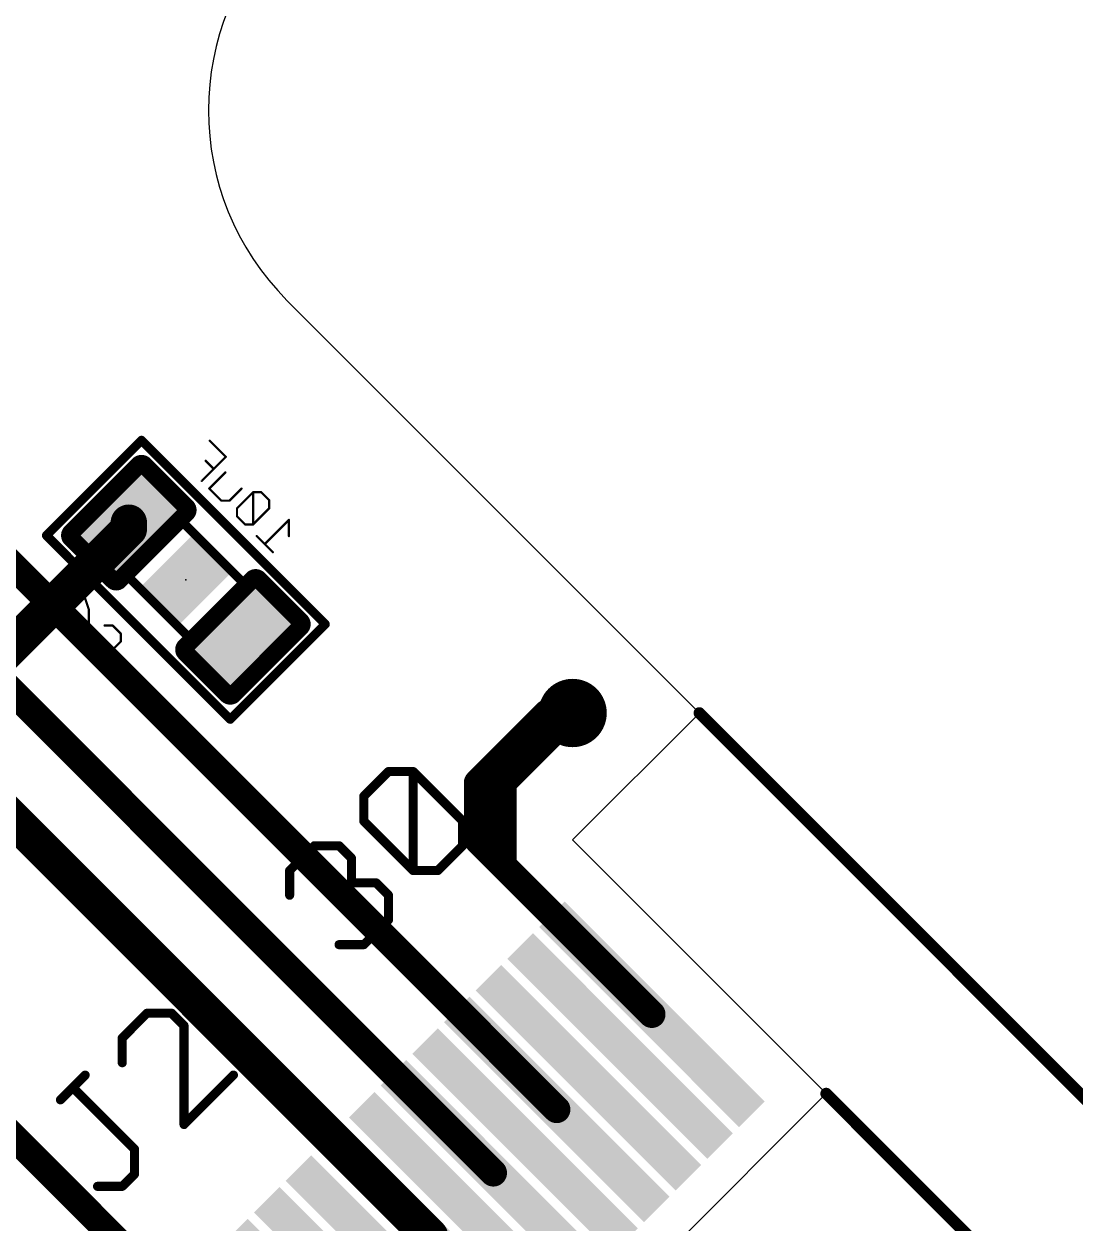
# Model space of a CAD drawing. Extents: x -76 to 580, y -41 to 95.
# Drawn here: x -0.82 to 10.91, y 1.73 to 15.11 of the extents above; entities that cross this region are included whole.
import ezdxf

# ---------------------------------------------------------------- set-up
doc = ezdxf.new("R2010")
doc.units = 0
for name, color, linetype in [('1', 22, 'CONTINUOUS'), ('16', 175, 'CONTINUOUS'), ('18', 82, 'CONTINUOUS'), ('20', 7, 'CONTINUOUS'), ('21', 32, 'CONTINUOUS'), ('24', 7, 'CONTINUOUS'), ('25', 253, 'CONTINUOUS'), ('26', 253, 'CONTINUOUS'), ('28', 253, 'CONTINUOUS'), ('29', 253, 'CONTINUOUS'), ('30', 253, 'CONTINUOUS'), ('31', 253, 'CONTINUOUS'), ('32', 253, 'CONTINUOUS'), ('36', 253, 'CONTINUOUS'), ('40', 175, 'CONTINUOUS'), ('44', 253, 'CONTINUOUS'), ('47', 253, 'CONTINUOUS'), ('52', 253, 'CONTINUOUS')]:
    doc.layers.add(name, color=color, linetype=linetype)

# ---------------------------------------------------------------- blocks, each defined once
blk = doc.blocks.new('RECT')
blk.add_solid([(-0.5, -0.5), (0.5, -0.5), (-0.5, 0.5), (0.5, 0.5)])
blk = doc.blocks.new('RECT128000X192000R30')
at = {"const_width": 0.12}
blk.add_lwpolyline([(0.34, -0.48), (0.34, 0.48, 0.4142), (0.28, 0.54), (-0.28, 0.54, 0.4142), (-0.34, 0.48), (-0.34, -0.48, 0.4142), (-0.28, -0.54), (0.28, -0.54, 0.4142)], format="xyb", close=True, dxfattribs=at)
blk.add_solid([(-0.3054, -0.5054), (0.3054, -0.5054), (-0.3054, 0.5054), (0.3054, 0.5054)])
blk = doc.blocks.new('RECT152384X216384R30')
at = {"const_width": 0.1429}
blk.add_lwpolyline([(0.4048, -0.5333), (0.4048, 0.5333, 0.4142), (0.3333, 0.6048), (-0.3333, 0.6048, 0.4142), (-0.4048, 0.5333), (-0.4048, -0.5333, 0.4142), (-0.3333, -0.6048), (0.3333, -0.6048, 0.4142)], format="xyb", close=True, dxfattribs=at)
blk.add_solid([(-0.3587, -0.5587), (0.3587, -0.5587), (-0.3587, 0.5587), (0.3587, 0.5587)])
blk = doc.blocks.new('ROUNDV')
at = {"const_width": 0.5}
blk.add_lwpolyline([(0, -0.25, 1), (0, 0.25, 1), (0, -0.25)], format="xyb", dxfattribs=at)

msp = doc.modelspace()

# ---------------------------------------------------------------- linework, layer by layer
at = {"layer": '1'}
for points, const_width in [([(-3.1113, 11.243), (5.1265, 3.0052)], 0.3048), ([(4.4194, 2.2981), (-3.9598, 10.6773)], 0.3048), ([(4.2426, 6.6468), (5.0205, 7.4246)], 0.3048), ([(4.5255, 6.6468), (5.3033, 7.4246)], 0.3048), ([(5.0205, 7.4246), (5.3033, 7.4246)], 0.3048), ([(3.7123, 1.591), (-1.5203, 6.8236)], 0.4064), ([(4.2426, 6.0104), (4.2426, 6.6468)], 0.3048), ([(4.5255, 5.7276), (4.5255, 6.6468)], 0.3048), ([(6.1872, 4.0659), (4.2426, 6.0104)], 0.3048), ([(6.1872, 4.0659), (4.5255, 5.7276)], 0.3048), ([(1.9445, -0.1768), (-1.5415, 3.3093)], 0.3048)]:
    msp.add_lwpolyline(points, dxfattribs=dict(at, const_width=const_width))
for points, const_width in [([(5.0205, 7.5008, 1), (5.0205, 7.3484)], 0.1524), ([(5.0743, 7.3707, 1), (4.9666, 7.4785)], 0.1524), ([(5.3572, 7.3707, 1), (5.2494, 7.4785)], 0.1524), ([(5.3033, 7.3484, 1), (5.3033, 7.5008)], 0.1524), ([(4.3188, 6.6468, 1), (4.1664, 6.6468)], 0.1524), ([(4.1888, 6.7007, 1), (4.2965, 6.5929)], 0.1524), ([(4.6017, 6.6468, 1), (4.4493, 6.6468)], 0.1524), ([(4.4716, 6.7007, 1), (4.5794, 6.5929)], 0.1524), ([(4.2965, 6.0643, 1), (4.1888, 5.9565)], 0.1524), ([(4.1664, 6.0104, 1), (4.3188, 6.0104)], 0.1524), ([(4.5794, 5.7814, 1), (4.4716, 5.6737)], 0.1524), ([(4.4493, 5.7276, 1), (4.6017, 5.7276)], 0.1524), ([(6.1333, 4.012, 1), (6.2411, 4.1197)], 0.1524), ([(6.1333, 4.012, 1), (6.2411, 4.1197)], 0.1524), ([(5.0726, 2.9513, 1), (5.1804, 3.0591)], 0.1524), ([(4.3655, 2.2442, 1), (4.4733, 2.352)], 0.1524), ([(3.6405, 1.5191, 1), (3.7842, 1.6628)], 0.2032)]:
    msp.add_lwpolyline(points, format="xyb", dxfattribs=dict(at, const_width=const_width))
at = {"layer": '16', "const_width": 0.4064}
for points in [[(0.3536, 9.4752), (-1.9092, 7.2125)], [(0.3536, 9.5459), (0.3536, 9.4752)]]:
    msp.add_lwpolyline(points, dxfattribs=at)
at = {"layer": '16', "const_width": 0.2032}
for points in [[(0.4552, 9.5459, 1), (0.252, 9.5459)], [(0.4254, 9.4034, 1), (0.2817, 9.5471)], [(0.252, 9.4752, 1), (0.4552, 9.4752)]]:
    msp.add_lwpolyline(points, format="xyb", dxfattribs=at)
at = {"layer": '20'}
for p, q in [((2.1213, 12.0208), (6.7175, 7.4246)), ((6.7175, 7.4246), (5.3033, 6.0104)), ((5.3033, 6.0104), (8.1317, 3.182)), ((8.1317, 3.182), (-3.182, -8.1317))]:
    msp.add_line(p, q, dxfattribs=at)
msp.add_arc((4.2426, 14.1421), 3, 135, 225, dxfattribs=at)
at = {"layer": '21', "const_width": 0.1016}
for points in [[(2.9742, 6.4958), (3.2498, 6.7715)], [(3.2498, 6.7715), (3.5254, 6.7715)], [(3.5254, 6.7715), (4.0767, 6.2202)], [(3.5254, 5.6689), (3.5254, 6.7715)], [(2.9742, 6.2202), (2.9742, 6.4958)], [(3.5254, 5.6689), (2.9742, 6.2202)], [(4.0767, 6.2202), (4.0767, 5.9446)], [(2.1473, 5.6689), (2.4229, 5.9446)], [(2.4229, 5.9446), (2.6985, 5.9446)], [(2.6985, 5.9446), (2.8363, 5.8068)], [(4.0767, 5.9446), (3.801, 5.6689)], [(2.8363, 5.8068), (2.8363, 5.5311)], [(2.1473, 5.3933), (2.1473, 5.6689)], [(3.801, 5.6689), (3.5254, 5.6689)], [(2.8363, 5.5311), (2.6985, 5.3933)], [(2.8363, 5.5311), (3.112, 5.5311)], [(3.112, 5.5311), (3.2498, 5.3933)], [(3.2498, 5.3933), (3.2498, 5.1177)], [(3.2498, 5.1177), (2.9742, 4.8421)], [(2.9742, 4.8421), (2.6985, 4.8421)]]:
    msp.add_lwpolyline(points, dxfattribs=at)
at = {"layer": '21', "const_width": 0.0508}
for points in [[(3.2498, 6.7969, 1), (3.2498, 6.7461)], [(3.2677, 6.7535, 1), (3.2318, 6.7894)], [(3.5508, 6.7715, 1), (3.5, 6.7715)], [(3.5434, 6.7894, 1), (3.5075, 6.7535)], [(3.5254, 6.7461, 1), (3.5254, 6.7969)], [(2.9996, 6.4958, 1), (2.9488, 6.4958)], [(2.9562, 6.5138, 1), (2.9921, 6.4779)], [(2.9921, 6.2382, 1), (2.9562, 6.2022)], [(2.9488, 6.2202, 1), (2.9996, 6.2202)], [(4.1021, 6.2202, 1), (4.0513, 6.2202)], [(4.0587, 6.2022, 1), (4.0946, 6.2382)], [(2.4229, 5.97, 1), (2.4229, 5.9192)], [(2.4409, 5.9266, 1), (2.4049, 5.9625)], [(2.7165, 5.9625, 1), (2.6806, 5.9266)], [(2.6985, 5.9192, 1), (2.6985, 5.97)], [(4.0513, 5.9446, 1), (4.1021, 5.9446)], [(4.0946, 5.9266, 1), (4.0587, 5.9625)], [(2.8617, 5.8068, 1), (2.8109, 5.8068)], [(2.8184, 5.7888, 1), (2.8543, 5.8247)], [(2.1727, 5.6689, 1), (2.1219, 5.6689)], [(2.1293, 5.6869, 1), (2.1652, 5.651)], [(3.5254, 5.6943, 1), (3.5254, 5.6435)], [(3.5, 5.6689, 1), (3.5508, 5.6689)], [(3.5075, 5.651, 1), (3.5434, 5.6869)], [(3.7831, 5.6869, 1), (3.819, 5.651)], [(3.801, 5.6435, 1), (3.801, 5.6943)], [(2.8363, 5.5565, 1), (2.8363, 5.5057)], [(2.8109, 5.5311, 1), (2.8617, 5.5311)], [(2.8543, 5.5132, 1), (2.8184, 5.5491)], [(3.1299, 5.5491, 1), (3.094, 5.5132)], [(3.112, 5.5057, 1), (3.112, 5.5565)], [(2.1219, 5.3933, 1), (2.1727, 5.3933)], [(2.6806, 5.4113, 1), (2.7165, 5.3753)], [(3.2752, 5.3933, 1), (3.2244, 5.3933)], [(3.2318, 5.3753, 1), (3.2677, 5.4113)], [(3.2244, 5.1177, 1), (3.2752, 5.1177)], [(3.2677, 5.0997, 1), (3.2318, 5.1356)], [(2.6985, 4.8675, 1), (2.6985, 4.8167)], [(2.9562, 4.86, 1), (2.9921, 4.8241)], [(2.9742, 4.8167, 1), (2.9742, 4.8675)]]:
    msp.add_lwpolyline(points, format="xyb", dxfattribs=at)
at = {"layer": '24'}
msp.add_point((0.9899, 8.9095), dxfattribs=at)
at = {"layer": '25', "const_width": 0.1016}
for points in [[(0.5557, 4.0774), (0.2801, 3.8017)], [(0.8313, 4.0774), (0.5557, 4.0774)], [(0.9692, 3.9396), (0.8313, 4.0774)], [(0.9692, 2.837), (0.9692, 3.9396)], [(0.2801, 3.8017), (0.2801, 3.5261)], [(-0.409, 3.1127), (-0.1334, 3.3883)], [(1.5204, 3.3883), (0.9692, 2.837)], [(0.4179, 2.5614), (-0.2712, 3.2505)], [(0.4179, 2.2858), (0.4179, 2.5614)], [(0.2801, 2.148), (0.4179, 2.2858)], [(0.0045, 2.148), (0.2801, 2.148)]]:
    msp.add_lwpolyline(points, dxfattribs=at)
at = {"layer": '25', "const_width": 0.0508}
for points in [[(0.5557, 4.1028, 1), (0.5557, 4.052)], [(0.5737, 4.0594, 1), (0.5377, 4.0953)], [(0.8493, 4.0953, 1), (0.8134, 4.0594)], [(0.8313, 4.052, 1), (0.8313, 4.1028)], [(0.9946, 3.9396, 1), (0.9438, 3.9396)], [(0.9512, 3.9216, 1), (0.9871, 3.9575)], [(0.3055, 3.8017, 1), (0.2547, 3.8017)], [(0.2621, 3.8197, 1), (0.298, 3.7838)], [(0.2547, 3.5261, 1), (0.3055, 3.5261)], [(-0.1154, 3.3703, 1), (-0.1513, 3.4063)], [(1.5384, 3.3703, 1), (1.5025, 3.4063)], [(-0.2532, 3.2685, 1), (-0.2891, 3.2325)], [(-0.427, 3.1306, 1), (-0.391, 3.0947)], [(0.9512, 2.855, 1), (0.9871, 2.8191)], [(0.9438, 2.837, 1), (0.9946, 2.837)], [(0.4433, 2.5614, 1), (0.3925, 2.5614)], [(0.3999, 2.5435, 1), (0.4359, 2.5794)], [(0.3925, 2.2858, 1), (0.4433, 2.2858)], [(0.4359, 2.2678, 1), (0.3999, 2.3037)], [(0.0045, 2.1734, 1), (0.0045, 2.1226)], [(0.2621, 2.1659, 1), (0.298, 2.13)], [(0.2801, 2.1226, 1), (0.2801, 2.1734)]]:
    msp.add_lwpolyline(points, format="xyb", dxfattribs=at)
at = {"layer": '26', "const_width": 0.0254}
for points in [[(-0.1362, 8.7093), (-0.0912, 8.5745)], [(-0.0912, 8.5745), (-0.0912, 8.3947)], [(-0.3609, 8.4846), (-0.3159, 8.5296)], [(-0.3609, 8.3947), (-0.3609, 8.4846)], [(-0.3159, 8.5296), (-0.2261, 8.5296)], [(-0.2261, 8.5296), (-0.0912, 8.3947)], [(-0.271, 8.3049), (-0.3609, 8.3947)], [(-0.1811, 8.3049), (-0.271, 8.3049)], [(-0.0912, 8.3947), (-0.1811, 8.3049)], [(0.0835, 8.3998), (0.1734, 8.3998)], [(0.1734, 8.3998), (0.2632, 8.3099)], [(0.2632, 8.3099), (0.2632, 8.22)], [(-0.0963, 8.1301), (-0.0963, 8.22)], [(0.2632, 8.22), (0.0835, 8.0403)], [(-0.0064, 8.0403), (-0.0963, 8.1301)], [(0.0835, 8.0403), (-0.0064, 8.0403)]]:
    msp.add_lwpolyline(points, dxfattribs=at)
at = {"layer": '26', "const_width": 0.0127}
for points in [[(-0.1302, 8.7113, 1), (-0.1422, 8.7073)], [(-0.0849, 8.5745, 1), (-0.0976, 8.5745)], [(-0.0973, 8.5725, 1), (-0.0852, 8.5765)], [(-0.3545, 8.4846, 1), (-0.3672, 8.4846)], [(-0.3654, 8.4891, 1), (-0.3564, 8.4801)], [(-0.3159, 8.5359, 1), (-0.3159, 8.5232)], [(-0.3114, 8.5251, 1), (-0.3204, 8.534)], [(-0.2216, 8.534, 1), (-0.2305, 8.5251)], [(-0.2261, 8.5232, 1), (-0.2261, 8.5359)], [(-0.3564, 8.3992, 1), (-0.3654, 8.3902)], [(-0.3672, 8.3947, 1), (-0.3545, 8.3947)], [(-0.271, 8.3112, 1), (-0.271, 8.2985)], [(-0.2755, 8.3004, 1), (-0.2665, 8.3093)], [(-0.1856, 8.3093, 1), (-0.1766, 8.3004)], [(-0.1811, 8.2985, 1), (-0.1811, 8.3112)], [(-0.0976, 8.3947, 1), (-0.0849, 8.3947)], [(-0.0868, 8.3902, 1), (-0.0957, 8.3992)], [(-0.0957, 8.3902, 1), (-0.0868, 8.3992)], [(0.0835, 8.4061, 1), (0.0835, 8.3934)], [(0.1779, 8.4043, 1), (0.1689, 8.3953)], [(0.1734, 8.3934, 1), (0.1734, 8.4061)], [(0.2696, 8.3099, 1), (0.2569, 8.3099)], [(0.2588, 8.3054, 1), (0.2677, 8.3144)], [(-0.0899, 8.22, 1), (-0.1026, 8.22)], [(0.2569, 8.22, 1), (0.2696, 8.22)], [(0.2677, 8.2155, 1), (0.2588, 8.2245)], [(-0.0918, 8.1346, 1), (-0.1008, 8.1256)], [(-0.1026, 8.1301, 1), (-0.0899, 8.1301)], [(-0.0064, 8.0466, 1), (-0.0064, 8.0339)], [(-0.0109, 8.0358, 1), (-0.0019, 8.0447)], [(0.079, 8.0447, 1), (0.088, 8.0358)], [(0.0835, 8.0339, 1), (0.0835, 8.0466)]]:
    msp.add_lwpolyline(points, format="xyb", dxfattribs=at)
at = {"layer": '28', "const_width": 0.0254}
for points in [[(1.4355, 10.2807), (1.2558, 10.4605)], [(1.1659, 10.0111), (1.4355, 10.2807)], [(1.3007, 10.1459), (1.2108, 10.2358)], [(1.2507, 9.9262), (1.4305, 10.106)], [(1.3856, 9.7914), (1.2507, 9.9262)], [(1.6103, 9.9262), (1.4754, 9.7914)], [(1.4754, 9.7914), (1.3856, 9.7914)], [(1.74, 9.8863), (1.5603, 9.7065)], [(1.8299, 9.8863), (1.74, 9.8863)], [(1.74, 9.5268), (1.74, 9.8863)], [(1.9198, 9.7964), (1.8299, 9.8863)], [(1.9198, 9.7065), (1.9198, 9.7964)], [(1.5603, 9.7065), (1.5603, 9.6167)], [(1.74, 9.5268), (1.9198, 9.7065)], [(1.5603, 9.6167), (1.6502, 9.5268)], [(1.6502, 9.5268), (1.74, 9.5268)], [(2.1395, 9.5768), (1.8698, 9.3071)], [(2.1395, 9.397), (2.1395, 9.5768)], [(1.9597, 9.2172), (1.7799, 9.397)]]:
    msp.add_lwpolyline(points, dxfattribs=at)
at = {"layer": '28', "const_width": 0.0127}
for points in [[(1.2603, 10.4649, 1), (1.2513, 10.456)], [(1.2153, 10.2402, 1), (1.2063, 10.2313)], [(1.44, 10.2762, 1), (1.431, 10.2852)], [(1.431, 10.2762, 1), (1.44, 10.2852)], [(1.2962, 10.1414, 1), (1.3052, 10.1504)], [(1.435, 10.1015, 1), (1.426, 10.1105)], [(1.1614, 10.0155, 1), (1.1704, 10.0066)], [(1.2552, 9.9307, 1), (1.2462, 9.9217)], [(1.2462, 9.9307, 1), (1.2552, 9.9217)], [(1.6147, 9.9217, 1), (1.6058, 9.9307)], [(1.3856, 9.7977, 1), (1.3856, 9.785)], [(1.3811, 9.7869, 1), (1.39, 9.7959)], [(1.4709, 9.7959, 1), (1.4799, 9.7869)], [(1.4754, 9.785, 1), (1.4754, 9.7977)], [(1.74, 9.8927, 1), (1.74, 9.88)], [(1.7464, 9.8863, 1), (1.7337, 9.8863)], [(1.7445, 9.8818, 1), (1.7355, 9.8908)], [(1.8344, 9.8908, 1), (1.8254, 9.8818)], [(1.8299, 9.88, 1), (1.8299, 9.8927)], [(1.9261, 9.7964, 1), (1.9134, 9.7964)], [(1.9153, 9.7919, 1), (1.9243, 9.8009)], [(1.5666, 9.7065, 1), (1.5539, 9.7065)], [(1.5558, 9.711, 1), (1.5648, 9.7021)], [(1.9134, 9.7065, 1), (1.9261, 9.7065)], [(1.9243, 9.7021, 1), (1.9153, 9.711)], [(1.5539, 9.6167, 1), (1.5666, 9.6167)], [(1.5648, 9.6212, 1), (1.5558, 9.6122)], [(1.6502, 9.5331, 1), (1.6502, 9.5204)], [(1.6457, 9.5223, 1), (1.6546, 9.5313)], [(1.7355, 9.5313, 1), (1.7445, 9.5223)], [(1.7337, 9.5268, 1), (1.7464, 9.5268)], [(1.74, 9.5204, 1), (1.74, 9.5331)], [(2.1458, 9.5768, 1), (2.1331, 9.5768)], [(2.144, 9.5723, 1), (2.135, 9.5813)], [(1.7844, 9.4015, 1), (1.7755, 9.3925)], [(2.1331, 9.397, 1), (2.1458, 9.397)], [(1.8653, 9.3116, 1), (1.8743, 9.3026)], [(1.9552, 9.2128, 1), (1.9642, 9.2217)]]:
    msp.add_lwpolyline(points, format="xyb", dxfattribs=at)
at = {"layer": '40', "const_width": 0.1}
for points in [[(-0.5657, 9.4045), (0.495, 10.4652)], [(0.495, 10.4652), (2.5456, 8.4146)], [(1.4849, 7.3539), (-0.5657, 9.4045)], [(2.5456, 8.4146), (1.4849, 7.3539)]]:
    msp.add_lwpolyline(points, dxfattribs=at)
at = {"layer": '40', "const_width": 0.05}
for points in [[(0.5127, 10.4829, 1), (0.4773, 10.4475)], [(0.5127, 10.4475, 1), (0.4773, 10.4829)], [(-0.548, 9.4222, 1), (-0.5834, 9.3868)], [(-0.5834, 9.4222, 1), (-0.548, 9.3868)], [(2.5633, 8.3969, 1), (2.5279, 8.4322)], [(2.5279, 8.3969, 1), (2.5633, 8.4322)], [(1.4672, 7.3716, 1), (1.5026, 7.3362)], [(1.4672, 7.3362, 1), (1.5026, 7.3716)]]:
    msp.add_lwpolyline(points, format="xyb", dxfattribs=at)
at = {"layer": '44'}
msp.add_circle((5.3033, 7.4246), 0.127, dxfattribs=at)
at = {"layer": '47', "const_width": 0.13}
for points in [[(6.7175, 7.4246), (15.9453, -1.8031)], [(6.7175, 7.4246), (13.1875, 0.9546)], [(8.1317, 3.182), (11.7733, -0.4596)]]:
    msp.add_lwpolyline(points, dxfattribs=at)
at = {"layer": '47', "const_width": 0.065}
for points in [[(6.7405, 7.4476, 1), (6.6945, 7.4016)], [(6.7405, 7.4476, 1), (6.6945, 7.4016)], [(8.1547, 3.205, 1), (8.1087, 3.159)]]:
    msp.add_lwpolyline(points, format="xyb", dxfattribs=at)
at = {"layer": '52', "const_width": 0.1}
for points in [[(0.9051, 9.6025), (1.6829, 8.8247)], [(0.297, 8.9944), (1.0748, 8.2166)]]:
    msp.add_lwpolyline(points, dxfattribs=at)
at = {"layer": '52', "const_width": 0.05}
for points in [[(0.9228, 9.6202, 1), (0.8874, 9.5848)], [(0.3147, 9.0121, 1), (0.2793, 8.9767)], [(1.6652, 8.807, 1), (1.7006, 8.8424)], [(1.0571, 8.1989, 1), (1.0925, 8.2343)]]:
    msp.add_lwpolyline(points, format="xyb", dxfattribs=at)

# ---------------------------------------------------------------- block references
at = {"layer": '1', "xscale": 0.25, "yscale": 3, "rotation": 45}
for p in [(6.1872, 4.0659), (5.8336, 3.7123), (5.4801, 3.3588), (5.1265, 3.0052), (4.773, 2.6517), (4.4194, 2.2981), (4.0659, 1.9445), (3.7123, 1.591), (3.3588, 1.2374), (3.0052, 0.8839)]:
    msp.add_blockref('RECT', p, dxfattribs=at)
at = {"layer": '16', "rotation": 315}
for p in [(0.3536, 9.5459), (1.6263, 8.2731)]:
    msp.add_blockref('RECT128000X192000R30', p, dxfattribs=at)
at = {"layer": '18', "xscale": 0.6096, "yscale": 0.6096}
msp.add_blockref('ROUNDV', (5.3033, 7.4246), dxfattribs=at)
msp.add_blockref('ROUNDV', (5.3033, 7.4246), dxfattribs=at)
at = {"layer": '29', "xscale": 0.762, "yscale": 0.762}
msp.add_blockref('ROUNDV', (5.3033, 7.4246), dxfattribs=at)
at = {"layer": '29', "xscale": 0.4024, "yscale": 3.1524, "rotation": 45}
for p in [(6.1872, 4.0659), (5.8336, 3.7123), (5.4801, 3.3588), (5.1265, 3.0052), (4.773, 2.6517), (4.4194, 2.2981), (4.0659, 1.9445), (3.7123, 1.591), (3.3588, 1.2374), (3.0052, 0.8839), (2.6517, 0.5303)]:
    msp.add_blockref('RECT', p, dxfattribs=at)
at = {"layer": '30', "rotation": 315}
for p in [(0.3536, 9.5459), (1.6263, 8.2731)]:
    msp.add_blockref('RECT152384X216384R30', p, dxfattribs=at)
at = {"layer": '30', "xscale": 0.762, "yscale": 0.762}
msp.add_blockref('ROUNDV', (5.3033, 7.4246), dxfattribs=at)
at = {"layer": '31', "xscale": 0.25, "yscale": 3, "rotation": 45}
for p in [(6.1872, 4.0659), (5.8336, 3.7123), (5.4801, 3.3588), (5.1265, 3.0052), (4.773, 2.6517), (4.4194, 2.2981), (4.0659, 1.9445), (3.7123, 1.591), (3.3588, 1.2374), (3.0052, 0.8839)]:
    msp.add_blockref('RECT', p, dxfattribs=at)
at = {"layer": '32', "rotation": 315}
for p in [(0.3536, 9.5459), (1.6263, 8.2731)]:
    msp.add_blockref('RECT128000X192000R30', p, dxfattribs=at)
at = {"layer": '36', "xscale": 0.6, "yscale": 0.8, "rotation": 315}
msp.add_blockref('RECT', (0.9899, 8.9095), dxfattribs=at)
at = {"layer": '52', "xscale": 0.4, "rotation": 315}
for p in [(0.4596, 9.4399), (1.5203, 8.3792)]:
    msp.add_blockref('RECT', p, dxfattribs=at)

doc.saveas('drawing.dxf')
